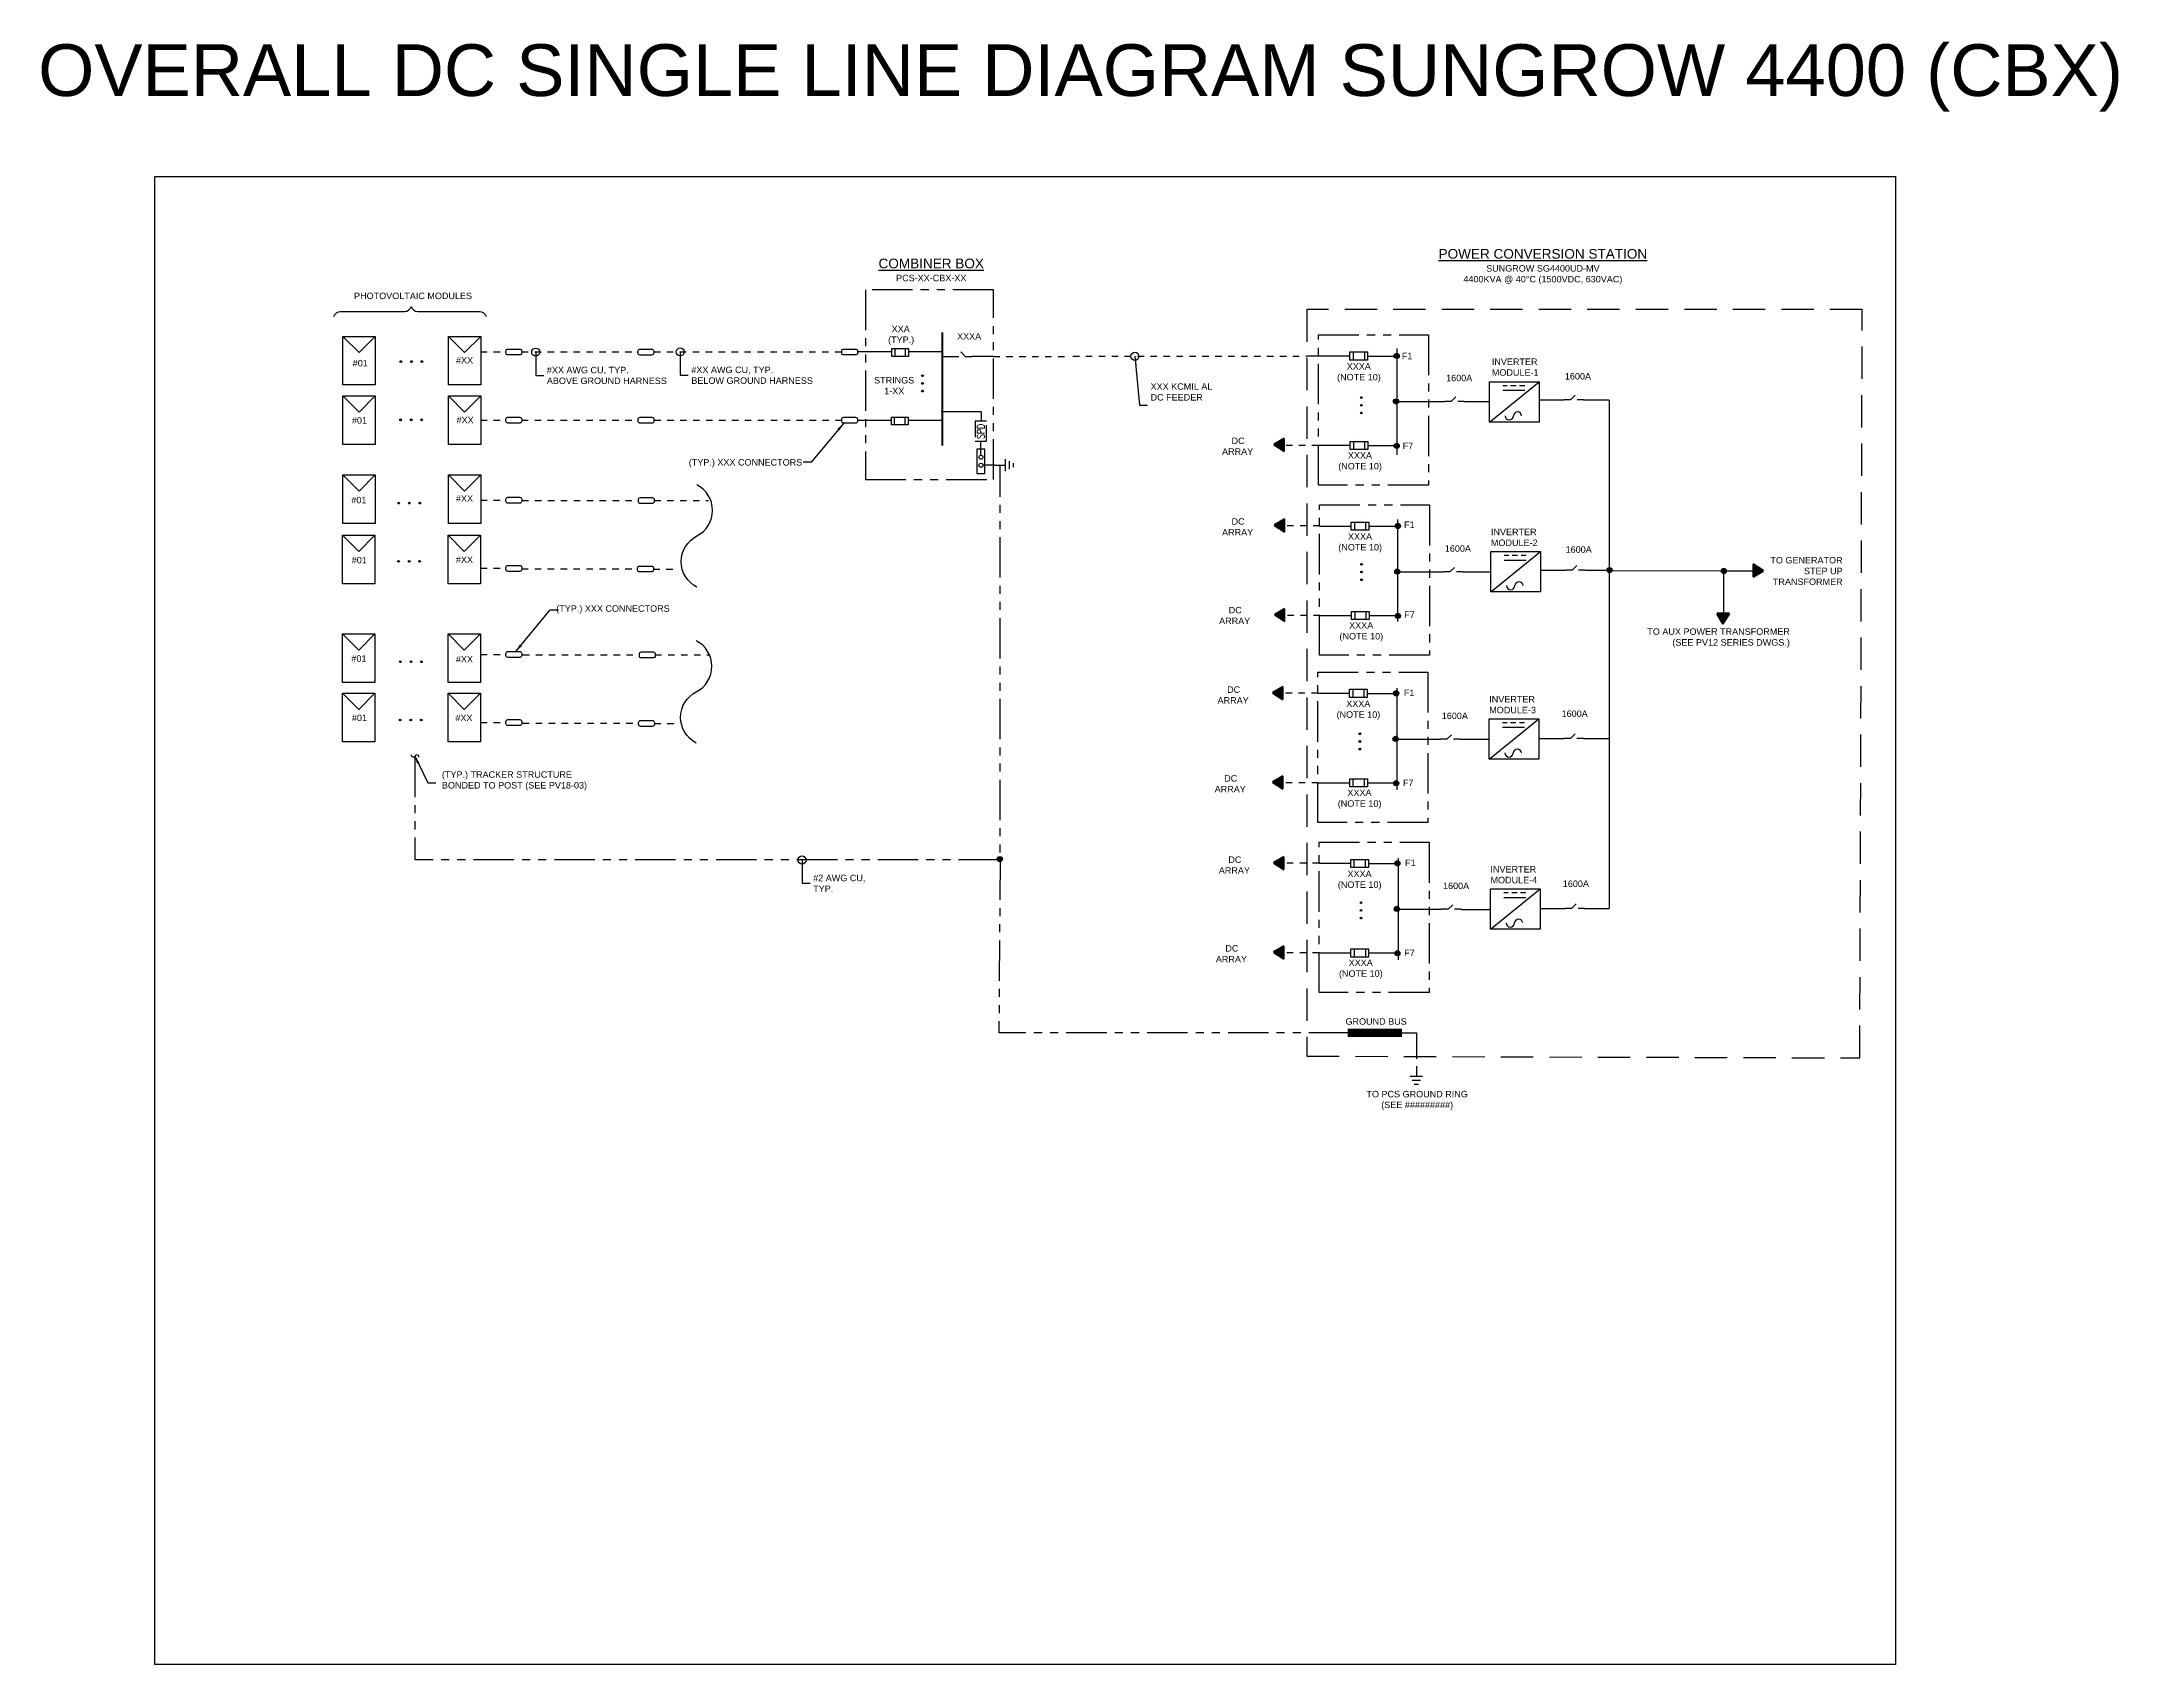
# Model space of a CAD drawing. Header units: feet. Extents: x -17 to 369, y -41 to 98.
# Drawn here: x 200.58 to 232.68, y 0.24 to 25.34 of the extents above; entities that cross this region are included whole.
import ezdxf

# ---------------------------------------------------------------- set-up
doc = ezdxf.new("R2010")
doc.units = ezdxf.units.FT
doc.header["$MEASUREMENT"] = 0
for name, pattern in [('DASHED', [0.75, 0.5, -0.25]), ('DASHED2', [0.375, 0.25, -0.125]), ('HIDDEN', [0.375, 0.25, -0.125]), ('HIDDEN4', [0.0935, 0.0625, -0.031]), ('PHANTOM2', [1.25, 0.625, -0.125, 0.125, -0.125, 0.125, -0.125])]:
    doc.linetypes.add(name, pattern=pattern)
for name, color, linetype in [('E-1LIN', 4, 'Continuous'), ('E-CABL', 133, 'HIDDEN4'), ('E-ELEC-BRDR', 171, 'DASHED2'), ('E-HARN-COMP', 8, 'Continuous'), ('E-HVMV-EQUP', 91, 'Continuous'), ('E-LV-BUS', 32, 'Continuous'), ('E-LV-EQUP', 211, 'Continuous'), ('E-PROD-COND-06F', 4, 'Continuous'), ('E-TEXT', 7, 'Continuous'), ('G-ANNO-TEXT', 1, 'Continuous')]:
    doc.layers.add(name, color=color, linetype=linetype)
doc.layers.add('G-TABL', color=7, linetype='Continuous', lineweight=40)
doc.layers.add('PV-PCS BOUNDARY', color=224, linetype='DASHED2', lineweight=90)
doc.styles.add('FSLR_Notes', font='Simplex.shx', dxfattribs={"width": 0.8, "height": 0.109375})
doc.styles.add('NEI-A', font='arial.ttf')
doc.styles.add('T10', font='romans.shx', dxfattribs={"height": 0.1})
doc.dimstyles.new('NEI-A', dxfattribs={"dimtxt": 0.1, "dimasz": 0.125, "dimexe": 0.0625, "dimexo": 0.0625, "dimgap": 0.0625, "dimtad": 0, "dimtih": 1, "dimtoh": 1, "dimdec": 4, "dimzin": 3, "dimdsep": 46, "dimlunit": 4, "dimtxsty": 'NEI-A', "dimcen": 0, "dimadec": 0, "dimazin": 0, "dimtfac": 0.75, "dimtdec": 4, "dimtofl": 0, "dimtmove": 0, "dimatfit": 3, "dimfxl": 1, "dimfrac": 1, "dimtolj": 1, "dimtzin": 0, "dimarcsym": 0})

# ---------------------------------------------------------------- blocks, each defined once
blk = doc.blocks.new('1-LINE - FUSE')
at = {"layer": 'Defpoints', "color": 2}
for p, q in [((-0.114, 0.137), (-0.114, 0.137)), ((0.114, 0.137), (0.114, 0.137))]:
    blk.add_line(p, q, dxfattribs=at)
at = {"layer": 'E-HVMV-EQUP', "color": 0}
for p, q in [((-0.064, 0.223), (0.064, 0.223)), ((-0.064, 0.05), (0.064, 0.05))]:
    blk.add_line(p, q, dxfattribs=at)
blk.add_lwpolyline([(0.064, 0), (-0.064, 0), (-0.064, 0.273), (0.064, 0.273)], close=True, dxfattribs=at)
blk = doc.blocks.new('03')
at = {"linetype": 'Continuous'}
h = blk.add_hatch(color=256, dxfattribs=at)
h.dxf.hatch_style = 1
h.paths.add_polyline_path([(-0.04, 0, 1), (0.04, 0, 1)])
blk.add_circle((0, 0), 0.04, dxfattribs=at)
blk = doc.blocks.new('E-005')
blk.add_line((-0.384, 0), (0.384, 0.625))
blk.add_lwpolyline([(0.384, 0), (-0.384, 0), (-0.384, 0.625), (0.384, 0.625)], close=True)
at = {"layer": 'E-TEXT'}
for p, q in [((-0.108, 0.564), (-0.177, 0.564)), ((0.163, 0.488), (-0.177, 0.488)), ((0.028, 0.564), (-0.056, 0.564)), ((0.163, 0.564), (0.082, 0.564))]:
    blk.add_line(p, q, dxfattribs=at)
for centre, start, end in [((-0.078, 0.098), 180, 0), ((0.05, 0.093), 4.1036, 175.8964)]:
    blk.add_arc(centre, 0.0642, start, end, dxfattribs=at)
blk = doc.blocks.new('E-015')
for p, q in [((0, 0), (0, -0.15625)), ((-0.09375, -0.15625), (0.09375, -0.15625)), ((-0.0625, -0.21875), (0.0625, -0.21875)), ((-0.03125, -0.28125), (0.03125, -0.28125))]:
    blk.add_line(p, q)
blk = doc.blocks.new('*U38')
at = {"layer": 'Defpoints', "color": 2}
for p, q in [((-0.137, 0.114), (-0.137, 0.114)), ((-0.137, -0.114), (-0.137, -0.114))]:
    blk.add_line(p, q, dxfattribs=at)
at = {"layer": 'E-HVMV-EQUP', "color": 0}
for p, q in [((-0.223, -0.064), (-0.223, 0.064)), ((-0.05, -0.064), (-0.05, 0.064))]:
    blk.add_line(p, q, dxfattribs=at)
blk.add_lwpolyline([(0, 0.064), (0, -0.064), (-0.273, -0.064), (-0.273, 0.064)], close=True, dxfattribs=at)
blk = doc.blocks.new('end break')
for centre, major_axis in [((0.016, 0.06), (-0.0162, -0.0604)), ((-0.016, -0.06), (0.0162, 0.0604))]:
    blk.add_ellipse(centre, major_axis=major_axis, ratio=0.75, start_param=3.141593, end_param=6.283185)
blk = doc.blocks.new('3-LINE - CONTINUATION SYMBOL')
at = {"layer": 'E-HVMV-EQUP', "color": 0}
blk.add_lwpolyline([(-0.1082, 0, -0.611301), (0, 0, 0.611301), (0.1082, 0)], format="xyb", dxfattribs=at)
blk = doc.blocks.new('ARROW')
h = blk.add_hatch()
h.set_pattern_fill('ANSI31', color=256)
h.paths.add_polyline_path([(0, 0), (-0.074, -0.114), (0.066, -0.114)])
h = blk.add_hatch(color=256)
h.dxf.hatch_style = 1
h.paths.add_polyline_path([(0, 0), (-0.074, -0.114), (0.066, -0.114)])
blk.add_lwpolyline([(0, 0), (-0.074, -0.114), (0.066, -0.114), (0, 0)], close=True)
blk = doc.blocks.new('1LIN-DISCONNECT')
at = {"color": 4, "linetype": 'Continuous'}
for points in [[(0, 0), (0, -0.1)], [(0.071, -0.129), (0, -0.2), (0, -0.3)]]:
    blk.add_lwpolyline(points, dxfattribs=at)

msp = doc.modelspace()

# ---------------------------------------------------------------- hatches: boundary and pattern name
at = {"layer": 'E-PROD-COND-06F'}
for points in [[(206.12, 20.387, -1), (206.146, 20.387, -1)], [(206.284, 20.387, -1), (206.311, 20.387, -1)], [(206.446, 20.387, -1), (206.472, 20.387, -1)], [(214.197, 20.155, -1), (214.197, 20.181, -1)], [(214.197, 20.036, -1), (214.197, 20.062, -1)], [(214.197, 19.917, -1), (214.197, 19.944, -1)], [(220.98, 19.817, -1), (220.98, 19.844, -1)], [(220.98, 19.699, -1), (220.98, 19.725, -1)], [(220.98, 19.58, -1), (220.98, 19.606, -1)], [(206.116, 19.486, -1), (206.143, 19.486, -1)], [(206.281, 19.486, -1), (206.307, 19.486, -1)], [(206.442, 19.486, -1), (206.469, 19.486, -1)], [(206.087, 18.198, -1), (206.113, 18.198, -1)], [(206.252, 18.198, -1), (206.278, 18.198, -1)], [(206.413, 18.198, -1), (206.439, 18.198, -1)], [(206.084, 17.297, -1), (206.11, 17.297, -1)], [(206.248, 17.297, -1), (206.275, 17.297, -1)], [(206.41, 17.297, -1), (206.436, 17.297, -1)], [(220.984, 17.237, -1), (220.984, 17.264, -1)], [(220.984, 17.119, -1), (220.984, 17.145, -1)], [(220.984, 17, -1), (220.984, 17.026, -1)], [(206.112, 15.745, -1), (206.138, 15.745, -1)], [(206.277, 15.745, -1), (206.303, 15.745, -1)], [(206.438, 15.745, -1), (206.464, 15.745, -1)], [(206.109, 14.844, -1), (206.135, 14.844, -1)], [(206.274, 14.844, -1), (206.3, 14.844, -1)], [(206.435, 14.844, -1), (206.461, 14.844, -1)], [(220.959, 14.618, -1), (220.959, 14.644, -1)], [(220.959, 14.499, -1), (220.959, 14.526, -1)], [(220.959, 14.381, -1), (220.959, 14.407, -1)], [(220.975, 12.005, -1), (220.975, 12.032, -1)], [(220.975, 11.887, -1), (220.975, 11.913, -1)], [(220.975, 11.768, -1), (220.975, 11.795, -1)]]:
    msp.add_hatch(color=7, dxfattribs=at).paths.add_polyline_path(points)

# ---------------------------------------------------------------- linework, layer by layer
for points in [[(202.328, 23.25), (229.237, 23.25), (229.237, 0.239), (202.328, 0.239)], [(215.161, 18.658), (215.161, 19.033), (215.036, 19.033), (215.036, 18.658)]]:
    msp.add_lwpolyline(points, close=True)
for centre in [(215.1, 18.908), (215.1, 18.783)]:
    msp.add_circle(centre, 0.0312)
at = {"layer": 'E-1LIN', "linetype": 'HIDDEN'}
msp.add_lwpolyline([(215.01, 19.466), (215.01, 19.155), (215.187, 19.155), (215.187, 19.466)], close=True, dxfattribs=at)
at = {"layer": 'E-1LIN', "linetype": 'HIDDEN', "flags": 128}
for points in [[(215.098, 18.939), (215.098, 19.155)], [(215.317, 18.784), (215.132, 18.783)]]:
    msp.add_lwpolyline(points, dxfattribs=at)
at = {"layer": 'E-CABL'}
msp.add_line((215.292, 20.464), (216.467, 20.464), dxfattribs=at)
at = {"layer": 'E-CABL', "flags": 128}
for points in [[(207.368, 20.535), (207.757, 20.535)], [(208.002, 20.535), (209.797, 20.535)], [(210.045, 20.535), (212.948, 20.535)], [(216.522, 20.468), (220.138, 20.468)], [(207.368, 19.481), (207.757, 19.481)], [(208.002, 19.481), (209.801, 19.481)], [(210.051, 19.48), (212.948, 19.479)], [(220.317, 19.091), (219.703, 19.091)], [(207.368, 18.244), (207.757, 18.244)], [(208.006, 18.239), (209.805, 18.239)], [(210.05, 18.237), (210.889, 18.237)], [(220.334, 17.848), (219.761, 17.848)], [(207.368, 17.19), (207.757, 17.19)], [(208.002, 17.181), (209.792, 17.181)], [(210.037, 17.179), (210.426, 17.179)], [(220.339, 16.462), (219.766, 16.462)], [(207.368, 15.858), (207.757, 15.858)], [(208.021, 15.852), (209.82, 15.852)], [(210.065, 15.85), (210.904, 15.85)], [(220.309, 15.257), (219.735, 15.257)], [(207.368, 14.804), (207.757, 14.804)], [(208.018, 14.794), (209.807, 14.794)], [(210.052, 14.792), (210.442, 14.792)], [(220.313, 13.875), (219.739, 13.875)], [(220.328, 12.628), (219.754, 12.628)], [(220.328, 11.245), (219.754, 11.245)]]:
    msp.add_lwpolyline(points, dxfattribs=at)
at = {"layer": 'E-ELEC-BRDR', "linetype": 'DASHED'}
msp.add_lwpolyline([(228.686, 9.619), (228.724, 21.194), (220.138, 21.194), (220.138, 9.647)], close=True, dxfattribs=at)
at = {"layer": 'E-HARN-COMP'}
for points in [[(207.789, 20.581), (207.97, 20.581, -0.414214), (208.002, 20.549), (208.002, 20.521, -0.414214), (207.97, 20.489), (207.789, 20.489, -0.414214), (207.757, 20.521), (207.757, 20.549, -0.414214)], [(209.829, 20.579), (210.01, 20.579, -0.414214), (210.042, 20.547), (210.042, 20.519, -0.414214), (210.01, 20.487), (209.829, 20.487, -0.414214), (209.797, 20.519), (209.797, 20.547, -0.414214)], [(212.98, 20.581), (213.16, 20.581, -0.414214), (213.193, 20.549), (213.193, 20.521, -0.414214), (213.16, 20.489), (212.98, 20.489, -0.414214), (212.948, 20.521), (212.948, 20.549, -0.414214)], [(207.789, 19.527), (207.97, 19.527, -0.414214), (208.002, 19.495), (208.002, 19.467, -0.414214), (207.97, 19.435), (207.789, 19.435, -0.414214), (207.757, 19.467), (207.757, 19.495, -0.414214)], [(209.833, 19.525), (210.014, 19.525, -0.414214), (210.046, 19.493), (210.046, 19.465, -0.414214), (210.014, 19.433), (209.833, 19.433, -0.414214), (209.801, 19.465), (209.801, 19.493, -0.414214)], [(212.98, 19.525), (213.161, 19.525, -0.414214), (213.193, 19.493), (213.193, 19.465, -0.414214), (213.161, 19.433), (212.98, 19.433, -0.414214), (212.948, 19.465), (212.948, 19.493, -0.414214)], [(207.789, 18.29), (207.97, 18.29, -0.414214), (208.002, 18.258), (208.002, 18.23, -0.414214), (207.97, 18.197), (207.789, 18.197, -0.414214), (207.757, 18.23), (207.757, 18.258, -0.414214)], [(209.837, 18.283), (210.018, 18.283, -0.414214), (210.05, 18.251), (210.05, 18.223, -0.414214), (210.018, 18.191), (209.837, 18.191, -0.414214), (209.805, 18.223), (209.805, 18.251, -0.414214)], [(207.789, 17.236), (207.97, 17.236, -0.414214), (208.002, 17.204), (208.002, 17.176, -0.414214), (207.97, 17.143), (207.789, 17.143, -0.414214), (207.757, 17.176), (207.757, 17.204, -0.414214)], [(209.824, 17.225), (210.005, 17.225, -0.414214), (210.037, 17.193), (210.037, 17.165, -0.414214), (210.005, 17.133), (209.824, 17.133, -0.414214), (209.792, 17.165), (209.792, 17.193, -0.414214)], [(207.789, 15.904), (207.97, 15.904, -0.414214), (208.002, 15.872), (208.002, 15.844, -0.414214), (207.97, 15.812), (207.789, 15.812, -0.414214), (207.757, 15.844), (207.757, 15.872, -0.414214)], [(209.853, 15.896), (210.033, 15.896, -0.414214), (210.065, 15.864), (210.065, 15.836, -0.414214), (210.033, 15.804), (209.853, 15.804, -0.414214), (209.82, 15.836), (209.82, 15.864, -0.414214)], [(207.789, 14.85), (207.97, 14.85, -0.414214), (208.002, 14.818), (208.002, 14.79, -0.414214), (207.97, 14.758), (207.789, 14.758, -0.414214), (207.757, 14.79), (207.757, 14.818, -0.414214)], [(209.84, 14.838), (210.02, 14.838, -0.414214), (210.052, 14.806), (210.052, 14.778, -0.414214), (210.02, 14.746), (209.84, 14.746, -0.414214), (209.807, 14.778), (209.807, 14.806, -0.414214)]]:
    msp.add_lwpolyline(points, format="xyb", close=True, dxfattribs=at)
at = {"layer": 'E-LV-BUS', "flags": 128}
for points in [[(221.527, 20.589), (221.53, 18.947)], [(220.138, 20.474), (220.805, 20.474)], [(221.078, 20.472), (221.527, 20.472)], [(221.567, 19.77), (222.271, 19.77)], [(222.57, 19.77), (222.961, 19.77)], [(223.729, 19.796), (224.116, 19.796)], [(224.415, 19.796), (224.811, 19.796)], [(224.81, 19.789), (224.81, 17.153)], [(220.317, 19.092), (220.809, 19.092)], [(221.082, 19.089), (221.53, 19.089)], [(220.335, 17.844), (220.824, 17.844)], [(221.097, 17.842), (221.545, 17.842)], [(221.542, 17.943), (221.542, 16.369)], [(221.545, 17.133), (222.25, 17.133)], [(222.55, 17.133), (222.984, 17.133)], [(223.751, 17.163), (224.139, 17.163)], [(224.439, 17.163), (224.81, 17.163)], [(224.81, 17.155), (226.577, 17.152)], [(224.81, 17.153), (224.81, 11.931)], [(226.577, 17.152), (226.577, 16.379)], [(226.577, 17.152), (227.066, 17.152)], [(220.339, 16.462), (220.828, 16.462)], [(221.101, 16.46), (221.549, 16.46)], [(220.309, 15.257), (220.797, 15.257)], [(221.071, 15.255), (221.519, 15.255)], [(221.53, 15.339), (221.53, 13.765)], [(221.499, 14.546), (222.203, 14.546)], [(222.503, 14.546), (222.958, 14.546)], [(223.726, 14.56), (224.113, 14.56)], [(224.413, 14.56), (224.807, 14.56)], [(220.313, 13.875), (220.801, 13.875)], [(221.075, 13.873), (221.523, 13.873)], [(220.328, 12.628), (220.816, 12.628)], [(221.089, 12.625), (221.538, 12.625)], [(221.549, 12.71), (221.549, 11.136)], [(221.518, 11.917), (222.222, 11.917)], [(222.522, 11.916), (222.977, 11.916)], [(223.745, 11.931), (224.132, 11.931)], [(224.432, 11.931), (224.81, 11.931)], [(220.332, 11.245), (220.82, 11.245)], [(221.093, 11.243), (221.542, 11.243)]]:
    msp.add_lwpolyline(points, dxfattribs=at)
at = {"layer": 'E-LV-EQUP', "linetype": 'PHANTOM2'}
msp.add_line((220.795, 10.009), (215.378, 10.009), dxfattribs=at)
at = {"layer": 'E-LV-EQUP', "flags": 128}
for points in [[(205.238, 20.775), (205.488, 20.525), (205.738, 20.775), (205.738, 20.025), (205.238, 20.025), (205.238, 20.775), (205.738, 20.775)], [(206.868, 20.775), (207.118, 20.525), (207.368, 20.775), (207.368, 20.025), (206.868, 20.025), (206.868, 20.775), (207.368, 20.775)], [(205.238, 19.856), (205.488, 19.606), (205.738, 19.856), (205.738, 19.106), (205.238, 19.106), (205.238, 19.856), (205.738, 19.856)], [(206.868, 19.856), (207.118, 19.606), (207.368, 19.856), (207.368, 19.106), (206.868, 19.106), (206.868, 19.856), (207.368, 19.856)], [(205.238, 18.634), (205.488, 18.384), (205.738, 18.634), (205.738, 17.884), (205.238, 17.884), (205.238, 18.634), (205.738, 18.634)], [(206.868, 18.634), (207.118, 18.384), (207.368, 18.634), (207.368, 17.884), (206.868, 17.884), (206.868, 18.634), (207.368, 18.634)], [(205.233, 17.702), (205.483, 17.452), (205.733, 17.702), (205.733, 16.952), (205.233, 16.952), (205.233, 17.702), (205.733, 17.702)], [(206.864, 17.702), (207.114, 17.452), (207.364, 17.702), (207.364, 16.952), (206.864, 16.952), (206.864, 17.702), (207.364, 17.702)], [(205.233, 16.176), (205.483, 15.926), (205.733, 16.176), (205.733, 15.426), (205.233, 15.426), (205.233, 16.176), (205.733, 16.176)], [(206.864, 16.176), (207.114, 15.926), (207.364, 16.176), (207.364, 15.426), (206.864, 15.426), (206.864, 16.176), (207.364, 16.176)], [(205.233, 15.257), (205.483, 15.007), (205.733, 15.257), (205.733, 14.507), (205.233, 14.507), (205.233, 15.257), (205.733, 15.257)], [(206.864, 15.257), (207.114, 15.007), (207.364, 15.257), (207.364, 14.507), (206.864, 14.507), (206.864, 15.257), (207.364, 15.257)]]:
    msp.add_lwpolyline(points, dxfattribs=at)
at = {"layer": 'E-LV-EQUP', "linetype": 'PHANTOM2', "flags": 128}
for points in [[(206.348, 14.278), (206.348, 12.686), (215.396, 12.686), (215.396, 18.784), (215.396, 18.784)], [(215.396, 12.686), (215.378, 10.009)], [(221.608, 10.008), (221.831, 10.008), (221.831, 9.489)]]:
    msp.add_lwpolyline(points, dxfattribs=at)
at = {"layer": 'E-PROD-COND-06F'}
for p, q in [((213.726, 20.535), (213.193, 20.535)), ((214.49, 20.535), (213.986, 20.535)), ((214.502, 20.464), (214.659, 20.464)), ((215.292, 20.464), (214.958, 20.464)), ((215.104, 19.61), (214.484, 19.61)), ((215.104, 19.608), (215.104, 19.466)), ((213.72, 19.477), (213.193, 19.477)), ((214.484, 19.477), (213.98, 19.477))]:
    msp.add_line(p, q, dxfattribs=at)
at = {"layer": 'E-PROD-COND-06F', "color": 8, "linetype": 'PHANTOM2'}
for points in [[(213.315, 21.498), (213.315, 18.562), (215.293, 18.562), (215.293, 21.498)], [(220.317, 20.8), (222.017, 20.8), (222.017, 18.476), (220.317, 18.476)], [(220.335, 18.17), (222.036, 18.17), (222.036, 15.846), (220.335, 15.846)], [(220.309, 15.583), (222.01, 15.583), (222.01, 13.259), (220.309, 13.259)], [(220.328, 12.953), (222.028, 12.953), (222.028, 10.63), (220.328, 10.63)]]:
    msp.add_lwpolyline(points, close=True, dxfattribs=at)
at = {"layer": 'E-PROD-COND-06F'}
for points, const_width in [([(214.502, 19.084), (214.502, 20.839)], 0.03), ([(220.77, 10.008), (221.608, 10.008)], 0.13)]:
    msp.add_lwpolyline(points, dxfattribs=dict(at, const_width=const_width))
at = {"layer": 'E-PROD-COND-06F', "color": 7}
for centre in [(206.133, 20.387), (206.298, 20.387), (206.459, 20.387), (214.197, 20.168), (214.197, 20.049), (214.197, 19.93), (220.98, 19.83), (220.98, 19.712), (220.98, 19.593), (206.129, 19.486), (206.294, 19.486), (206.456, 19.486), (206.1, 18.198), (206.265, 18.198), (206.426, 18.198), (206.097, 17.297), (206.262, 17.297), (206.423, 17.297), (220.984, 17.251), (220.984, 17.132), (220.984, 17.013), (206.125, 15.745), (206.29, 15.745), (206.451, 15.745), (206.122, 14.844), (206.287, 14.844), (206.448, 14.844), (220.959, 14.631), (220.959, 14.512), (220.959, 14.394), (220.975, 12.019), (220.975, 11.9), (220.975, 11.781)]:
    msp.add_circle(centre, 0.0131, dxfattribs=at)
at = {"layer": 'G-ANNO-TEXT', "flags": 128}
msp.add_lwpolyline([(205.098, 21.085, -0.298343), (205.2, 21.161), (206.19, 21.161, 0.298343), (206.292, 21.237, 0.298343), (206.395, 21.161), (207.348, 21.161, -0.298343), (207.451, 21.085)], format="xyb", dxfattribs=at)

# ---------------------------------------------------------------- block references
at = {"xscale": 7.308600585754728, "yscale": 7.308600585754728, "zscale": 7.308600585754728, "rotation": 89.99999999999997}
for p in [(210.709, 17.69), (210.699, 15.279)]:
    msp.add_blockref('3-LINE - CONTINUATION SYMBOL', p, dxfattribs=at)
at = {"layer": 'E-1LIN', "rotation": 90}
msp.add_blockref('1LIN-DISCONNECT', (214.659, 20.464), dxfattribs=at)
at = {"layer": 'E-1LIN'}
for p in [(223.345, 19.45), (223.368, 16.825), (223.342, 14.238), (223.361, 11.609)]:
    msp.add_blockref('E-005', p, dxfattribs=at)
at = {"layer": 'E-1LIN', "xscale": -1}
for name, p, rotation in [('1LIN-DISCONNECT', (222.571, 19.77), 270), ('1LIN-DISCONNECT', (224.416, 19.796), 270), ('E-015', (215.317, 18.784), 90), ('1LIN-DISCONNECT', (222.55, 17.133), 270), ('1LIN-DISCONNECT', (224.439, 17.163), 270), ('1LIN-DISCONNECT', (222.503, 14.546), 270), ('1LIN-DISCONNECT', (224.413, 14.56), 270), ('1LIN-DISCONNECT', (222.522, 11.917), 270), ('1LIN-DISCONNECT', (224.432, 11.931), 270)]:
    msp.add_blockref(name, p, dxfattribs=dict(at, rotation=rotation))
msp.add_blockref('E-015', (221.831, 9.489), dxfattribs=at)
at = {"layer": 'E-HVMV-EQUP', "xscale": 0.9394612112319507, "yscale": 0.9394612112319507, "zscale": 0.9394612112319507}
for p in [(213.982, 20.527), (213.976, 19.468)]:
    msp.add_blockref('*U38', p, dxfattribs=at)
at = {"layer": 'E-HVMV-EQUP', "zscale": 2, "rotation": 270}
for p in [(221.527, 20.474), (221.517, 19.77), (221.527, 19.084), (221.545, 17.844), (221.536, 17.14), (224.818, 17.162), (226.585, 17.148), (221.545, 16.454), (221.519, 15.257), (221.509, 14.553), (221.519, 13.867), (215.392, 12.694), (221.538, 12.628), (221.528, 11.924), (221.538, 11.238)]:
    msp.add_blockref('03', p, dxfattribs=at)
at = {"layer": 'E-LV-EQUP', "rotation": 270}
for p in [(220.805, 20.472), (220.809, 19.089), (220.824, 17.842), (220.828, 16.46), (220.797, 15.255), (220.801, 13.873), (220.816, 12.625), (220.82, 11.243)]:
    msp.add_blockref('1-LINE - FUSE', p, dxfattribs=at)
at = {"layer": 'E-LV-EQUP', "xscale": 0.5000000033, "yscale": 0.5000000033, "zscale": 0.5000000033, "rotation": 90}
msp.add_blockref('end break', (206.353, 14.288), dxfattribs=at)
at = {"layer": 'PV-PCS BOUNDARY', "xscale": 1.39854621569094, "yscale": 1.39854621569094, "zscale": 1.39854621569094}
for p, rotation in [((219.628, 19.103), 89.99999999999999), ((219.631, 17.856), 89.99999999999999), ((227.197, 17.149), 270), ((219.636, 16.47), 89.99999999999999), ((226.57, 16.332), 180), ((219.606, 15.265), 89.99999999999999), ((219.609, 13.883), 89.99999999999999), ((219.624, 12.635), 89.99999999999999), ((219.624, 11.253), 89.99999999999999)]:
    msp.add_blockref('ARROW', p, dxfattribs=dict(at, rotation=rotation))

# ---------------------------------------------------------------- texts
at = {"layer": 'Defpoints', "color": 1, "insert": (216.64, 24.253), "char_height": 0.8, "attachment_point": 8, "style": 'NEI-A'}
msp.add_mtext('OVERALL DC SINGLE LINE DIAGRAM SUNGROW 4400 (CBX)', dxfattribs=at)
at = {"layer": 'G-ANNO-TEXT', "insert": (214.332, 21.979), "char_height": 0.15, "attachment_point": 2, "style": 'NEI-A'}
msp.add_mtext('{\\LCOMBINER BOX\\P\\H0.66667x;\\lPCS-XX-CBX-XX}', dxfattribs=at)
at = {"layer": 'G-ANNO-TEXT', "style": 'NEI-A'}
for s, insert, char_height, width, attachment_point in [('{\\LPOWER CONVERSION STATION\\P\\H0.66667x;\\lSUNGROW SG4400UD-MV\\P4400KVA @ 40%%DC (1500VDC, 630VAC)}', (223.787, 22.128), 0.15, 3.64093, 2), ('PHOTOVOLTAIC MODULES', (207.234, 21.402), 0.1, 1.81785, 6), ('\\pi0.16436;XXA \\P\\pi0.10891;(TYP.)', (213.556, 20.793), 0.1, 0.60786, 4), ('\\A1;XXXA', (214.732, 20.776), 0.1, 1.3749, 4), ('\\A1;\\pi0.12608;#01 ', (205.263, 20.362), 0.1, 0.45816, 4), ('\\A1;#XX ', (206.986, 20.407), 0.1, 0.45816, 4), ('#XX AWG CU, TYP.\\PABOVE GROUND HARNESS', (208.39, 20.172), 0.1, 1.95282, 4), ('#XX AWG CU, TYP.\\PBELOW GROUND HARNESS', (210.624, 20.175), 0.1, 1.95282, 4), ('\\A1;\\pi0.14948;XXXA\\P\\pi0;{\\A0;(NOTE 10)}', (220.606, 20.214), 0.1, 0.67126, 4), ('\\A1;F1', (221.607, 20.473), 0.1, 0.67126, 4), ('\\A1;INVERTER MODULE-1', (222.998, 20.301), 0.1, 0.70557, 4), ('\\A1;\\pi0.00869;STRINGS \\P\\pi0.16514;1-XX', (213.44, 20.015), 0.1, 0.62475, 4), ('XXX KCMIL AL\\PDC FEEDER', (217.723, 19.917), 0.1, 0.97551, 4), ('\\A1;\\pi0.14115;1600A', (222.151, 20.132), 0.1, 0.67126, 4), ('\\A1;\\pi0.14115;1600A', (223.986, 20.159), 0.1, 0.67126, 4), ('\\A1;\\pi0.12608;#01 ', (205.251, 19.477), 0.1, 0.45816, 4), ('\\A1;\\pi0.09821;#XX ', (206.896, 19.483), 0.1, 0.45816, 4), ('\\A1;\\pi0.02492;DC\\P\\pi-0.12245;ARRAY ', (218.95, 19.078), 0.1, 0.23531, 4), ('\\A1;\\pi0.14948;XXXA\\P\\pi0;{\\A0;(NOTE 10)}', (220.624, 18.838), 0.1, 0.67126, 4), ('\\A1;F7', (221.62, 19.085), 0.1, 0.67126, 4), ('\\A1;(TYP.) XXX CONNECTORS', (212.338, 18.814), 0.1, 2.14397, 6), ('\\A1;\\pi0.09821;#XX ', (206.887, 18.269), 0.1, 0.45816, 4), ('\\A1;\\pi0.12608;#01 ', (205.242, 18.245), 0.1, 0.45816, 4), ('\\A1;\\pi0.02492;DC\\P\\pi-0.12245;ARRAY ', (218.95, 17.831), 0.1, 0.23531, 4), ('\\A1;\\pi0.14948;XXXA\\P\\pi0;{\\A0;(NOTE 10)}', (220.625, 17.584), 0.1, 0.67126, 4), ('\\A1;F1', (221.641, 17.864), 0.1, 0.67126, 4), ('\\A1;INVERTER MODULE-2', (222.984, 17.668), 0.1, 0.70557, 4), ('\\A1;\\pi0.12608;#01 ', (205.247, 17.316), 0.1, 0.45816, 4), ('\\A1;\\pi0.09821;#XX ', (206.886, 17.322), 0.1, 0.45816, 4), ('\\A1;\\pi0.14115;1600A', (222.13, 17.495), 0.1, 0.67126, 4), ('\\A1;\\pi0.14115;1600A', (223.997, 17.48), 0.1, 0.67126, 4), ('TO GENERATOR STEP UP TRANSFORMER', (228.421, 17.148), 0.1, 1.18112, 6), ('\\A1;(TYP.) XXX CONNECTORS', (210.289, 16.553), 0.1, 2.14397, 6), ('\\A1;\\pi0.02492;DC\\P\\pi-0.12245;ARRAY ', (218.905, 16.46), 0.1, 0.23531, 4), ('\\A1;F7', (221.643, 16.473), 0.1, 0.67126, 4), ('\\A1;\\pi0.14948;XXXA\\P\\pi0;{\\A0;(NOTE 10)}', (220.643, 16.208), 0.1, 0.67126, 4), ('TO AUX POWER TRANSFORMER (SEE PV12 SERIES DWGS.)', (227.605, 16.113), 0.1, 2.20346, 6), ('\\A1;\\pi0.12608;#01 ', (205.243, 15.796), 0.1, 0.45816, 4), ('\\A1;\\pi0.09821;#XX ', (206.886, 15.784), 0.1, 0.45816, 4), ('\\A1;\\pi0.02492;DC\\P\\pi-0.12245;ARRAY ', (218.881, 15.231), 0.1, 0.23531, 4), ('\\A1;\\pi0.14948;XXXA\\P\\pi0;{\\A0;(NOTE 10)}', (220.598, 14.997), 0.1, 0.67126, 4), ('\\A1;F1', (221.638, 15.264), 0.1, 0.67126, 4), ('\\A1;INVERTER MODULE-3', (222.958, 15.081), 0.1, 0.70557, 4), ('\\A1;\\pi0.12608;#01 ', (205.25, 14.877), 0.1, 0.45816, 4), ('\\A1;#XX ', (206.977, 14.877), 0.1, 0.45816, 4), ('\\A1;\\pi0.14115;1600A', (222.083, 14.908), 0.1, 0.67126, 4), ('\\A1;\\pi0.14115;1600A', (223.935, 14.941), 0.1, 0.67126, 4), ('(TYP.) TRACKER STRUCTURE BONDED TO POST (SEE PV18-03)', (206.768, 13.903), 0.1, 2.53409, 4), ('\\A1;\\pi0.02492;DC\\P\\pi-0.12245;ARRAY ', (218.836, 13.859), 0.1, 0.23531, 4), ('\\A1;F7', (221.624, 13.872), 0.1, 0.67126, 4), ('\\A1;\\pi0.14948;XXXA\\P\\pi0;{\\A0;(NOTE 10)}', (220.616, 13.621), 0.1, 0.67126, 4), ('\\A1;\\pi0.02492;DC\\P\\pi-0.12245;ARRAY ', (218.9, 12.601), 0.1, 0.23531, 4), ('\\A1;F1', (221.657, 12.635), 0.1, 0.67126, 4), ('\\A1;INVERTER MODULE-4', (222.977, 12.452), 0.1, 0.70557, 4), ('#2 AWG CU, TYP.', (212.507, 12.318), 0.1, 0.98039, 4), ('\\A1;\\pi0.14948;XXXA\\P\\pi0;{\\A0;(NOTE 10)}', (220.617, 12.367), 0.1, 0.67126, 4), ('\\A1;\\pi0.14115;1600A', (222.102, 12.279), 0.1, 0.67126, 4), ('\\A1;\\pi0.14115;1600A', (223.954, 12.312), 0.1, 0.67126, 4), ('\\A1;\\pi0.02492;DC\\P\\pi-0.12245;ARRAY ', (218.854, 11.23), 0.1, 0.23531, 4), ('\\A1;F7', (221.643, 11.243), 0.1, 0.67126, 4), ('\\A1;\\pi0.14948;XXXA\\P\\pi0;{\\A0;(NOTE 10)}', (220.635, 10.992), 0.1, 0.67126, 4), ('\\A1;\\pi0.05081;GROUND BUS', (220.685, 10.182), 0.1, 1.03381, 4), ('\\A1;\\pi0.50753;TO PCS GROUND RING\\P\\pi0.73686;(SEE #########)', (220.552, 8.961), 0.1, 2.57086, 4)]:
    msp.add_mtext(s, dxfattribs=dict(at, insert=insert, char_height=char_height, width=width, attachment_point=attachment_point))
at = {"layer": 'G-TABL', "insert": (215.044, 19.423), "char_height": 0.1094, "attachment_point": 3, "rotation": 90, "style": 'FSLR_Notes'}
msp.add_mtext_dynamic_manual_height_columns('SPD', width=0.02378, gutter_width=0.547, heights=[0], dxfattribs=at)

# ---------------------------------------------------------------- leaders
at = {"layer": 'G-ANNO-TEXT', "annotation_type": 0, "has_hookline": 1}
for points, override, hookline_direction, text_width in [([(208.218, 20.533), (208.218, 20.173), (208.343, 20.173)], {"dimgap": 0.046875, "dimtad": 0, "dimtxsty": 'T10', "dimldrblk": 'DotBlank'}, 0, 1.848), ([(210.452, 20.537), (210.452, 20.177), (210.577, 20.177)], {"dimgap": 0.046875, "dimtad": 0, "dimtxsty": 'T10', "dimldrblk": 'DotBlank'}, 0, 1.861), ([(217.481, 20.468), (217.551, 19.714), (217.676, 19.714)], {"dimgap": 0.046875, "dimtad": 0, "dimtxsty": 'T10', "dimldrblk": 'DotBlank'}, 0, 0.949), ([(212.98, 19.433), (212.477, 18.83), (212.352, 18.83)], {"dimgap": 0.046875, "dimtad": 0}, 1, 1.738), ([(207.909, 15.903), (208.443, 16.549), (208.568, 16.549)], {"dimgap": 0.046875, "dimtad": 0}, 0, 1.738), ([(206.348, 14.288), (206.549, 13.873), (206.674, 13.873)], {"dimgap": 0.046875, "dimtad": 0, "dimtxsty": 'T10'}, 0, 2.228), ([(212.335, 12.68), (212.335, 12.319), (212.46, 12.319)], {"dimgap": 0.046875, "dimtad": 0, "dimtxsty": 'T10', "dimldrblk": 'DotBlank'}, 0, 0.793)]:
    msp.add_leader(points, dimstyle='NEI-A', override=override, dxfattribs=dict(at, hookline_direction=hookline_direction, text_width=text_width))

doc.saveas('drawing.dxf')
